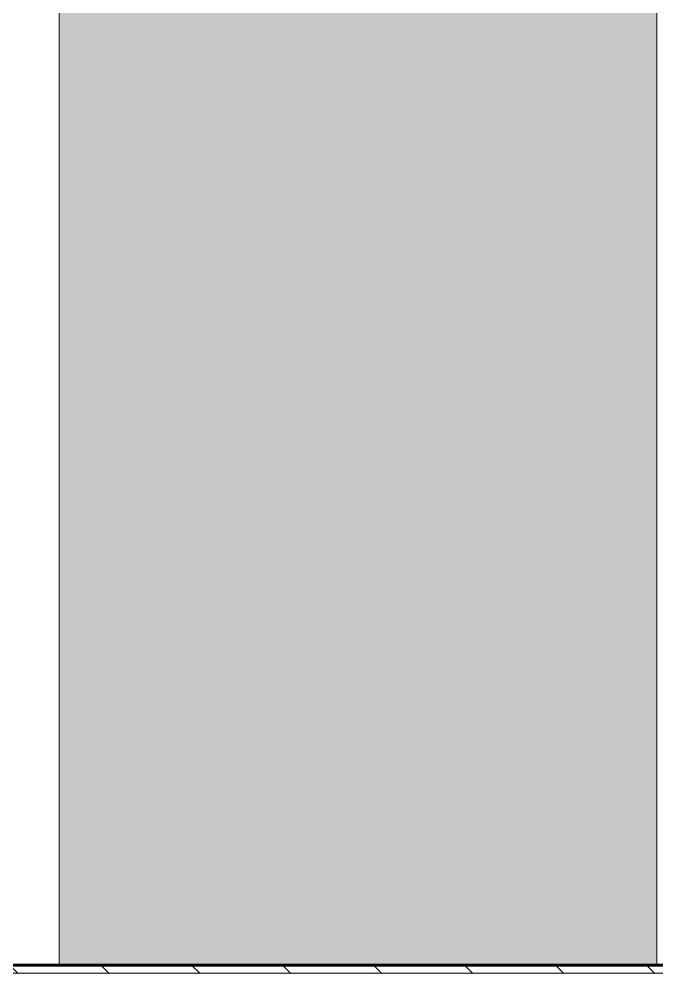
# Model space of a CAD drawing. Header units: inches. Extents: x -3547 to 717, y -19 to 229.
# Drawn here: x 169.77 to 199.52, y -0.03 to 44.51 of the extents above; entities that cross this region are included whole.
import ezdxf

# ---------------------------------------------------------------- set-up
doc = ezdxf.new("R2010")
doc.units = ezdxf.units.IN
doc.header["$MEASUREMENT"] = 0
doc.linetypes.add('Grid Line 1_2_', pattern=[0.875, 0.5, -0.125, 0.125, -0.125])
for name, color, linetype, lineweight in [('0-6', 130, 'Continuous', 5), ('A-DOOR', 31, 'Continuous', 18), ('A-DOOR-FRAM', 31, 'Continuous', 9), ('A-FLOR-4', 10, 'Continuous', 60), ('A-FLOR-LEVL-1', 51, 'Grid Line 1_2_', 9), ('A-FLOR-MCUT-1', 7, 'Continuous', 18), ('A-FLOR-PATT-1', 250, 'Continuous', 9), ('A-FLOR-PATT-2', 253, 'Continuous', 9), ('A-WALL-1', 7, 'Continuous', 18), ('I-WALL', 2, 'Continuous', 18)]:
    doc.layers.add(name, color=color, linetype=linetype, lineweight=lineweight)

# ---------------------------------------------------------------- blocks, each defined once
blk = doc.blocks.new('CTR - 1st Phase - Shell_rvt-5-INTERIOR ELEVATION - LOBBY _101_ - WEST WALL')
at = {"layer": 'A-FLOR-PATT-1'}
h = blk.add_hatch(dxfattribs=at)
h.set_pattern_fill('FP_15', color=256, style=0, pattern_type=2)
h.set_pattern_definition([(135, (0, 0), (-2.1213203, -2.1213203), [])])
h.paths.add_polyline_path([(3555.664, 0), (3823.324, 0), (3823.324, 0.375), (3369.852, 0.375), (3369.852, 0), (3553.86, 0)], flags=0)
at = {"layer": 'A-FLOR-PATT-2'}
h = blk.add_hatch(dxfattribs=at)
h.set_pattern_fill('FP_20', color=256, style=0, pattern_type=2)
h.set_pattern_definition([(0, (0, 0), (7.68, 1.92), [0.634, -5.126, 0.634, -5.126, -30.72]), (0, (0, 0), (7.68, 1.92), [-11.52, 0.634, -10.886, 0.634, -5.126, -13.44]), (0, (0, 0), (7.68, 1.92), [-28.8, 0.634, -3.206, 0.634, -8.966]), (120, (2.88, 0.96), (-5.5027688, 5.6910751), [0.634, -5.126, 0.634, -5.126, -30.72]), (120, (2.88, 0.96), (-5.5027688, 5.6910751), [-11.52, 0.634, -10.886, 0.634, -5.126, -13.44]), (120, (2.88, 0.96), (-5.5027688, 5.6910751), [-28.8, 0.634, -3.206, 0.634, -8.966]), (240, (3.84, 4.8), (-2.1772312, -7.6110751), [0.634, -5.126, 0.634, -5.126, -30.72]), (240, (3.84, 4.8), (-2.1772312, -7.6110751), [-11.52, 0.634, -10.886, 0.634, -5.126, -13.44]), (240, (3.84, 4.8), (-2.1772312, -7.6110751), [-28.8, 0.634, -3.206, 0.634, -8.966])])
h.paths.add_polyline_path([(3555.664, -0.035), (3823.324, -0.035), (3823.324, 0), (3369.852, 0), (3369.852, -0.035), (3553.86, -0.035)], flags=0)
at = {"layer": 'A-FLOR-4'}
blk.add_line((3823.324, 0.375), (3369.852, 0.375), dxfattribs=at)
at = {"layer": 'A-FLOR-MCUT-1'}
blk.add_line((3823.324, 0), (3369.852, 0), dxfattribs=at)
at = {"layer": 'A-WALL-1'}
blk.add_line((3410.299, 95.875), (3410.299, 0.375), dxfattribs=at)
blk = doc.blocks.new('HOLLOW METAL - HM - METAL LEAF - 1HR - 3-0 x 7-0-2191982-INTERIOR ELEVATION - LOBBY _101_ - WEST WALL')
at = {"layer": 'A-DOOR-FRAM'}
blk.add_line((3438.174, 88), (3438.174, 0.375), dxfattribs=at)

msp = doc.modelspace()

# ---------------------------------------------------------------- hatches: boundary and pattern name
at = {"layer": 'I-WALL'}
h = msp.add_hatch(color=256, dxfattribs=at)
h.paths.add_polyline_path([(188.92802, 0.375), (199.52208, 0.375), (199.52208, 88), (238.67208, 88), (238.67208, 95.875), (171.64708, 95.875), (171.64708, 0.375)], flags=0)
h.paths.add_polyline_path([(238.67208, 108.375), (238.67208, 108.875), (237.04708, 108.875), (237.04708, 115), (171.64708, 115), (171.64708, 108.375), (237.04708, 108.375)], flags=0)
h.paths.add_polyline_path([(171.64708, 121.625), (237.04708, 121.625), (237.04708, 127.5), (171.64708, 127.5), (171.64708, 126.72663)], flags=0)

# ---------------------------------------------------------------- linework, layer by layer
at = {"layer": 'A-FLOR-LEVL-1'}
msp.add_line((82.84708, 0), (641.36474, 0), dxfattribs=at)
at = {"layer": 'I-WALL'}
msp.add_line((199.52208, 0.375), (199.52208, 88), dxfattribs=at)

# ---------------------------------------------------------------- block references
at = {"layer": '0-6'}
msp.add_blockref('CTR - 1st Phase - Shell_rvt-5-INTERIOR ELEVATION - LOBBY _101_ - WEST WALL', (-3238.65165, 0), dxfattribs=at)
at = {"layer": 'A-DOOR'}
msp.add_blockref('HOLLOW METAL - HM - METAL LEAF - 1HR - 3-0 x 7-0-2191982-INTERIOR ELEVATION - LOBBY _101_ - WEST WALL', (-3238.65165, 0), dxfattribs=at)

doc.saveas('drawing.dxf')
